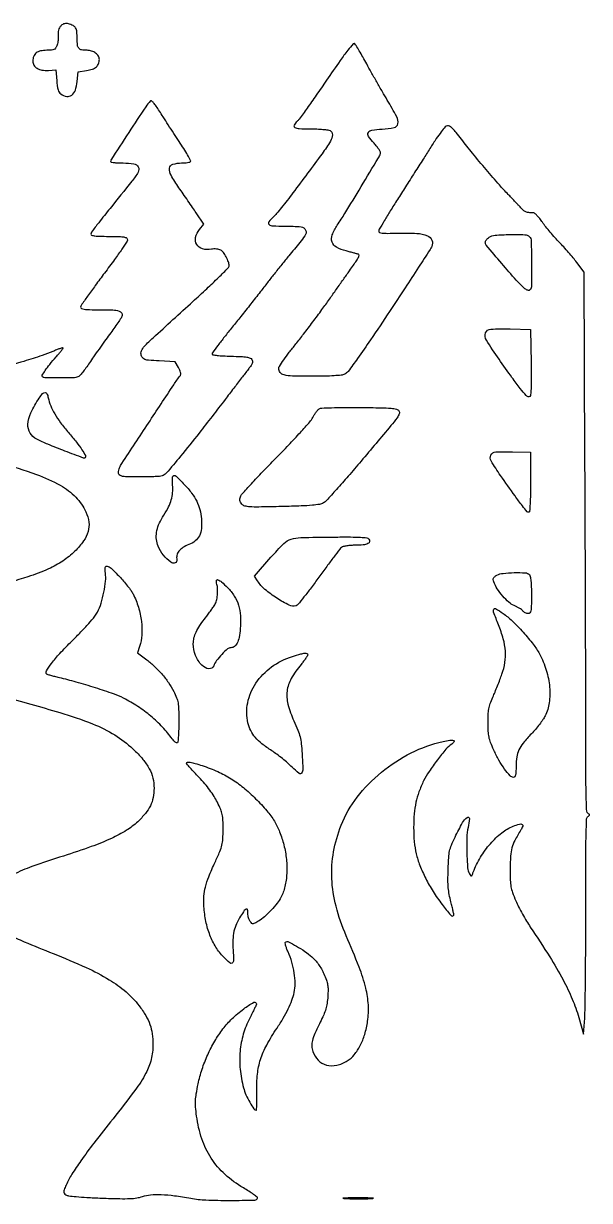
# Model space of a CAD drawing. Extents: x 136 to 895, y 129 to 819.
# Drawn here: x 564 to 895, y 129 to 819 of the extents above; entities that cross this region are included whole.
import ezdxf

# ---------------------------------------------------------------- set-up
doc = ezdxf.new("R2010")
doc.units = 0

msp = doc.modelspace()

# ---------------------------------------------------------------- linework, layer by layer
for points in [[(585.643756, 817.500899, 0.060682), (584.637205, 816.215114, 0.076585), (584.063394, 814.819555, 0.057963), (583.844696, 813.027411, 0.020482), (583.936186, 810.438396, -0.043884), (583.924977, 809.457797, -0.020227), (583.747219, 808.192672, -0.019854), (583.451503, 806.868668, -0.025975), (583.071628, 805.688396, -0.054433), (582.317285, 804.210987, -0.141403), (581.419075, 803.440488, -0.091965), (580.000823, 803.086411, -0.015312), (577.179738, 803, 0.051819), (573.540702, 802.621844, 0.112888), (571.006075, 801.453535, 0.136412), (569.522537, 799.473038, 0.093208), (569, 796.694312, 0.135414), (569.66626, 794.279343, 0.123574), (571.493799, 792.447731, 0.096093), (574.397537, 791.391035, 0.055517), (578.123824, 791.217663), (582.5, 791.5), (583.003861, 785.166566, 0.014639), (583.344328, 782.045692, 0.041826), (583.823754, 779.917184, 0.061953), (584.499377, 778.439717, 0.096998), (585.44499, 777.416566, 0.119451), (588.852653, 776.001486, 0.203897), (591.793178, 776.741246, 0.149427), (593.933584, 779.70542, 0.060058), (594.980372, 784.646444), (595.5, 790.482814), (600.476489, 791.190907, 0.04287), (603.919511, 791.986277, 0.099202), (606.224284, 793.276898, 0.124777), (607.538296, 795.139859, 0.091763), (608, 797.634426, 0.143084), (607.42929, 799.587914, 0.089719), (605.799422, 801.346474, 0.080429), (603.46054, 802.575703, 0.081021), (600.859281, 803, -0.038775), (597.592346, 803.253731, -0.181392), (595.977544, 804.16528, -0.151045), (595.194846, 806.025936, -0.024596), (595, 809.984544, 0.02528), (594.800631, 813.925169, 0.110435), (594.06855, 816.126334, 0.143294), (592.579667, 817.499773, 0.053685), (589.888162, 818.491934, 0.048285), (588.63289, 818.680891, 0.070692), (587.521712, 818.582593, 0.075299), (586.533679, 818.188307, 0.063933)], [(859.8, 693.8, -0.19334), (860.867309, 691.299527, -0.004273), (861.04036, 677.903366, -0.003599), (861.002056, 664.349061, -0.25726), (859.936987, 662.461056, -0.171059), (859.381152, 662.339829, -0.059451), (858.573597, 662.539903, -0.050626), (857.664913, 662.993272, -0.040299), (856.788401, 663.652039, -0.030444), (852.13499, 668.31044, -0.004814), (843.65904, 678.084959, -0.001446), (834.601465, 688.798306, -0.176539), (834, 690.448708, -0.115887), (834.155362, 691.110022, -0.044275), (834.652861, 691.921496, -0.040839), (835.372125, 692.741396, -0.039532), (836.222506, 693.443296, -0.135282), (839.705977, 694.68369, -0.014506), (848.352329, 695.065577, -0.012428), (857.08349, 694.980647, -0.18994)], [(860.77114, 619.75, -0.002216), (860.872861, 608.808203, -0.016279), (860.728053, 603.579918, -0.029598), (860.378572, 600.667429, -0.362819), (859.579867, 600, -0.213634), (857.935841, 600.736034, -0.01398), (854.493717, 604.814749, -0.012958), (849.633709, 611.246623, -0.003241), (842.042687, 622, -0.012516), (834.618209, 633.254047, -0.230319), (834.180516, 637.391221, -0.300842), (837.155322, 639.601474, -0.019438), (848.478941, 639.778941), (860.5, 639.5)], [(578.056201, 599.425235, 0.046228), (579.477139, 594.785613, 0.03429), (581.849954, 589.973862, 0.029035), (585.279219, 584.793456, 0.017261), (589.918871, 579.024389, -0.009676), (594.593439, 573.389107, -0.022553), (597.814426, 568.953131, -0.022729), (599.820597, 565.587142, -0.330676), (599.629925, 564.296591, -0.294791), (598.709089, 564.098343, -0.001067), (587.848407, 568.22881, -0.005643), (577.879118, 572.17419, -0.017851), (571.334825, 575.126764, -0.143732), (567.413781, 578.743384, -0.151426), (566.170929, 583.829046, -0.095881), (567.920127, 590.621088, -0.035266), (572.807275, 599.281983, -0.03089), (574.763966, 601.877358, -0.212032), (576.173061, 602.549637, -0.303409), (577.270585, 601.858672, -0.053791)], [(783.363952, 591.786035, -0.224534), (783.581557, 589.99163, -0.080748), (782.357706, 587.653451, -0.013767), (778.761878, 583.122975, -0.000322), (761.255603, 562.299203, -0.003343), (753.682185, 553.4235, -0.004819), (746.85479, 545.681694, -0.002608), (740.993887, 539.231539, -0.075244), (739.255603, 537.832158, -0.08967), (736.915375, 536.98126, -0.020609), (732.730498, 536.43984, -0.012887), (726.171253, 536.034783, -0.0028), (714.8345, 535.691129, -0.001665), (701.293039, 535.401626, -0.019614), (696.0275, 535.513149, -0.055021), (693.17155, 536.004365, -0.13964), (691.402108, 537.10817, -0.045027), (690.593602, 538.181543, -0.092), (690.211614, 539.160313, -0.092868), (690.208059, 540.204845, -0.046539), (690.567608, 541.480086, -0.09195), (691.530865, 543.046947, -0.00247), (697.007165, 549.050123, -0.005068), (703.571535, 556.031672, -0.003441), (711.180187, 563.852798, 0.004523), (718.868528, 571.790135, 0.006063), (725.685261, 579.132481, 0.004306), (731.256172, 585.388237, 0.061879), (732.923153, 587.849367, -0.021609), (733.84197, 589.473053, -0.021715), (734.896119, 591.008653, -0.022149), (735.929636, 592.26267, -0.076502), (736.742966, 592.926446, -0.120003), (738.239963, 593.37794, -0.005023), (743.843718, 593.624744, -0.007541), (751.074162, 593.761314, -0.003578), (760.391797, 593.730073, -0.001972), (773.078593, 593.546702, -0.016509), (778.805615, 593.252014, -0.034884), (781.993173, 592.756678, -0.198672)], [(860.5, 550.083333, -0.004394), (860.436115, 542.814547, -0.009683), (860.230994, 537.264674, -0.004666), (859.944625, 532.908233, -0.304534), (859.5, 532.342607, -0.306261), (858.488252, 532.634636, -0.010027), (855.718463, 536.092479, -0.009194), (851.410061, 541.916478, -0.001345), (842.920134, 553.913814, -0.017799), (837.401456, 562.382172, -0.25879), (837.279064, 565.829102, -0.268905), (840.125708, 567.671583, -0.018955), (849.981484, 567.781484), (860.5, 567.5)], [(657.744511, 548.676626, -0.028367), (662.033497, 543.59292, -0.046186), (664.990921, 538.788494, -0.050673), (666.833913, 533.865558, -0.044243), (667.756749, 528.44162, -0.04234), (667.730984, 522.75442, -0.092612), (666.557177, 518.575909, -0.110022), (664.123742, 515.552613, -0.077431), (660.320793, 513.37841, 0.049735), (656.8964, 511.663862, 0.086543), (654.548506, 509.536158, 0.108423), (653.387996, 507.108344, 0.119514), (653.408816, 504.507285, -0.398333), (652.392724, 502.700239, -0.235927), (649.752664, 503.134298, -0.070505), (645.497913, 507.236216, -0.067031), (642.463581, 512.426341, -0.070228), (641.429482, 516.394029, -0.066491), (641.504885, 520.570197, -0.0604), (642.716395, 524.92241, -0.043284), (645.044993, 529.409895, 0.019332), (648.01971, 534.527721, 0.041055), (649.8272, 538.734716, 0.048577), (650.740778, 542.696229, 0.040862), (650.947065, 547, -0.009356), (650.857752, 552.92555, -0.344014), (651.64332, 553.924674, -0.26304), (653.023704, 553.538777, -0.006561)], [(765.853762, 516.676206, -0.227385), (766.233718, 515.160114, -0.237266), (765.282644, 513.953524, -0.086538), (762.537619, 513.209429, -0.02302), (757.99113, 513, 0.016409), (755.282026, 512.911069, 0.021432), (752.817749, 512.642673, 0.021742), (750.819765, 512.248421, 0.10761), (749.795012, 511.75, 0.061819), (748.789142, 510.733671, 0.00196), (745.253348, 506.109727, 0.003776), (741.139871, 500.600466, 0.002607), (736.562928, 494.304389, -0.005161), (731.972912, 488.057673, -0.007707), (727.821202, 482.701972, -0.003818), (724.214255, 478.26416, -0.144326), (723.156186, 477.549571, -0.194811), (719.190462, 477.857415, -0.028012), (711.985116, 481.96651, -0.032254), (704.965983, 487.179248, -0.074625), (700.654993, 492.1088), (698.809987, 494.989909), (708.491591, 505.939752, -0.014371), (716.022552, 513.979328, -0.119423), (720.245863, 516.577923, -0.073), (725.878413, 517.533955, -0.003456), (745.127555, 517.831897, -0.002919), (755.071965, 517.859004, -0.013148), (760.881534, 517.68811, -0.016274), (764.602413, 517.358899, -0.191615)], [(619.703925, 494.729816, -0.013045), (622.157699, 492.037263, -0.011825), (624.551721, 489.132427, -0.011936), (626.570526, 486.430983, -0.036711), (627.752122, 484.479816, -0.045196), (630.847646, 476.747497, -0.041711), (632.606927, 468.374083, -0.043886), (632.895444, 460.363327, -0.072895), (631.573579, 453.748936), (630.234945, 449.997872), (635.070135, 446.448516, -0.029423), (639.968912, 442.388417, -0.026928), (644.512795, 437.665376, -0.027369), (648.444553, 432.573134, -0.033621), (651.509104, 427.408814, -0.022009), (653.223473, 423.614088, -0.053002), (654.057638, 420.65098, -0.036143), (654.41324, 416.968029, -0.005982), (654.499131, 409.833175, -0.00665), (654.439207, 405.302149, -0.00996), (654.25549, 401.349272, -0.005341), (654.000528, 398.046534, -0.176233), (653.668496, 397.335005, -0.292132), (653.195895, 397.23088, -0.0695), (652.450942, 397.628579, -0.050232), (651.573786, 398.412806, -0.02994), (650.691273, 399.50183, 0.033841), (645.003667, 406.409588, 0.029156), (638.160436, 412.862068, 0.028532), (630.44645, 418.613537, 0.028848), (622.155311, 423.426394, 0.033129), (616.346386, 425.896288, 0.006843), (605.797484, 429.416824, 0.00763), (594.379888, 432.863395, 0.012431), (584.581379, 435.39719, -0.004573), (581.896437, 436.046655, -0.00679), (579.558221, 436.668817, -0.003346), (577.592317, 437.234824, -0.125243), (577.196777, 437.46989, -0.341968), (576.954146, 439.379288, -0.029406), (579.881768, 443.738516, -0.025491), (584.78515, 449.546209, -0.010203), (592.049792, 457, 0.007569), (597.189329, 462.218069, 0.009759), (601.741384, 467.17187, 0.009257), (605.35424, 471.416833, 0.054588), (606.947, 473.860971, 0.043787), (609.0058, 479.001216, 0.024177), (610.648914, 485.570337, 0.023968), (611.619547, 492.043968, 0.062216), (611.509541, 496.75, -0.060604), (611.421864, 500.047351, -0.458026), (612.538857, 500.840244, -0.130807), (614.84205, 499.576467, -0.010922)], [(859.8, 495.8, -0.154505), (860.337578, 494.764406, -0.018141), (860.694444, 492.155556, -0.017348), (860.927779, 488.569501, -0.007571), (861, 483.8, -0.003681), (860.952216, 477.310036, -0.039371), (860.706538, 474.68804, -0.133659), (860.135903, 473.469207, -0.220258), (859.122445, 473, -0.070755), (858.307235, 473.115941, -0.0446), (857.409898, 473.465733, -0.043977), (856.570914, 473.978654, -0.060434), (855.929064, 474.585473, 0.062602), (855.169058, 475.297806, 0.020475), (853.888081, 476.150019, 0.020039), (852.374134, 476.98898, 0.021339), (850.828791, 477.685181, -0.088634), (847.786374, 479.581692, -0.032437), (844.237152, 483.229344, -0.032536), (841.028853, 487.522067, -0.053414), (838.976323, 491.562276, -0.045823), (838.60154, 492.907358, -0.155045), (838.716061, 493.800805, -0.131227), (839.344166, 494.552467, -0.029136), (840.780765, 495.444144, -0.098511), (844.38294, 496.561772, -0.021441), (850.906862, 496.964044, -0.017476), (857.419345, 496.858267, -0.185642)], [(683.044922, 488.240792, -0.054456), (687.030827, 483.27728, -0.066979), (689.526989, 477.891901, -0.061294), (690.647419, 471.658162, -0.036792), (690.510772, 464.128961, -0.023283), (689.794103, 458.978309, -0.06955), (688.665047, 455.612876, -0.117125), (687.067916, 453.700258, -0.161856), (684.961375, 453, 0.183301), (683.039898, 452.271091, 0.022015), (679.722912, 449.060004, 0.026793), (676.628085, 445.415547, 0.071905), (674.980124, 442.447723, -0.340642), (672.060958, 440.654562, -0.18084), (668.04518, 442.662182, -0.092938), (664.342489, 448.51533, -0.093501), (663.021962, 455.29966, -0.060022), (663.412738, 458.709043, -0.052105), (664.606728, 462.104523, -0.038618), (666.826624, 465.986609, -0.015024), (670.456622, 471, 0.005542), (672.165832, 473.268748, 0.005827), (673.795528, 475.537494, 0.005599), (675.156256, 477.526175, 0.025886), (675.869202, 478.723383, 0.072011), (676.753807, 481.211653, 0.033039), (677.207134, 484.632611, 0.033051), (677.2058, 488.101498, 0.068419), (676.660404, 490.75, -0.142406), (676.56743, 492.385041, -0.458367), (677.41008, 492.829221, -0.087518), (679.569258, 491.508208, -0.015438)], [(844.418996, 473.055732, -0.041691), (849.719696, 468.71665, -0.017327), (856.14414, 462.049235, -0.017271), (862.06898, 454.981412, -0.043702), (865.717029, 449.361544, -0.047183), (869.707195, 439.767117, -0.052398), (871.652152, 429.926348, -0.057045), (871.435456, 420.722541, -0.083842), (869.012268, 413.020184, -0.032598), (867.740271, 410.884958, -0.012522), (865.711652, 408.087885, -0.012336), (863.352268, 405.153452, -0.014856), (860.988224, 402.520184, 0.018963), (856.218519, 397.118715, 0.060819), (853.656702, 393.068246, 0.073481), (852.403731, 388.956205, 0.037285), (852, 383.54966, -0.009711), (851.936485, 380.279632, -0.044169), (851.695301, 378.392608, -0.095153), (851.254591, 377.364982, -0.248941), (850.56695, 377, -0.2146), (848.538675, 377.912562, -0.024694), (845.333083, 381.910513, -0.027395), (841.969827, 387.138201, -0.023142), (838.987528, 393, -0.014016), (837.126096, 397.448132, -0.039778), (836.169266, 400.668786, -0.039001), (835.724644, 404.035352, -0.013058), (835.589408, 409, -0.012729), (835.705362, 413.763661, -0.03412), (836.104602, 417.131146, -0.037674), (836.931154, 420.219175, -0.018629), (838.415452, 424, 0.005674), (839.68126, 426.993881, 0.003214), (841.149758, 430.646875, 0.003208), (842.582827, 434.348428, 0.005275), (843.741878, 437.5, 0.047189), (845.470132, 444.338023, 0.055893), (845.747063, 450.994634, 0.049889), (844.523183, 458.133567, 0.028091), (841.707947, 466.470775, -0.005499), (838.891779, 473.713892, -0.189826), (838.919406, 475.511607, -0.458946), (840.030428, 475.879424, -0.015453)], [(730, 448.929406, -0.138624), (729.819482, 448.290812, -0.011007), (728.856773, 446.798724, -0.014258), (727.598873, 445.049814, -0.010432), (726.108165, 443.179406, 0.043878), (720.344938, 434.864095, 0.098325), (717.921125, 427.607182, 0.09649), (718.431834, 419.886829, 0.041184), (721.905619, 410.090315, -0.011111), (724.237947, 404.587074, -0.03327), (725.492013, 400.700581, -0.034081), (726.203636, 396.733032, -0.012123), (726.693499, 390.990086, -0.005986), (727.145279, 381.753815, -0.170692), (726.447313, 379.507221, -0.431454), (724.921018, 379.328139, -0.02189), (720.81749, 383.087272, 0.017604), (718.345836, 385.390754, 0.009811), (715.185617, 388.027649, 0.009777), (711.880209, 390.57289, 0.015614), (708.949336, 392.601395, -0.023572), (703.233309, 396.693566, -0.049011), (699.287793, 400.491971, -0.059808), (696.664455, 404.435747, -0.058079), (695.017518, 408.926978, -0.111052), (694.849182, 420.739356, -0.095864), (699.667771, 432.197286, -0.089058), (708.817371, 441.692103, -0.08011), (721.02873, 447.839636, -0.005518), (725.940411, 449.334658, -0.040911), (728.333222, 449.826331, -0.132586), (729.522018, 449.655465, -0.299614)], [(668.281545, 383.912349, -0.02494), (677.324656, 380.365638, -0.032921), (685.13598, 376.204668, -0.032948), (692.328591, 371.057369, -0.025045), (699.50799, 364.540065, -0.018718), (706.109265, 357.399725, -0.040496), (710.498562, 351.351908, -0.045027), (713.571364, 345.100696, -0.029129), (716.021852, 337.41456, -0.036385), (717.537316, 328.973939, -0.040273), (717.739627, 320.687666, -0.043225), (716.646952, 313.071161, -0.060922), (714.293569, 306.635641, -0.050876), (712.13719, 303.300388, -0.020544), (708.572688, 299.209005, -0.020674), (704.633927, 295.376801, -0.044221), (701.238387, 292.838314, -0.009589), (698.983831, 291.503983, -0.11314), (698.014453, 291.214817, -0.208705), (697.276211, 291.481729, -0.045279), (696.359649, 292.522828, -0.056627), (695.838192, 293.437303, -0.030433), (695.399397, 294.661157, -0.029884), (695.099523, 295.979481, -0.041), (695, 297.19113, 0.049692), (694.783333, 299.36584, 0.450604), (694.052977, 299.789344, 0.156649), (692.868586, 298.922142, 0.01319), (690.697178, 295.759331, 0.039054), (688.269056, 291.284839, 0.050616), (686.810395, 286.853143, 0.045884), (686.185655, 281.886235, 0.02516), (686.289305, 275.75, -0.011538), (686.553086, 269.775746, -0.249025), (685.785496, 268.253617, -0.348385), (684.332699, 268.333408, -0.017993), (680.699102, 271.796101, -0.055892), (676.229347, 277.533638, -0.045203), (672.762524, 284.534231, -0.042041), (670.405545, 292.566167, -0.035181), (669.244166, 301.375963, -0.031454), (669.257218, 307.454974, -0.045246), (670.09007, 312.768932, -0.035054), (672.048503, 318.759337, -0.011398), (675.752581, 327.308587, 0.007725), (678.569225, 333.680887, 0.039971), (679.783106, 337.33357, 0.046633), (680.3113, 340.882531, 0.012901), (680.47343, 346.521027, 0.010627), (680.374562, 351.920702, 0.042231), (679.964937, 355.207872, 0.046977), (679.03, 358.206123, 0.015329), (677.109593, 362.42895, 0.025984), (675.187386, 365.870055, 0.018407), (672.695694, 369.526337, 0.017134), (669.725839, 373.280616, 0.014766), (666.359593, 377.019045, -0.003872), (663.538687, 380.017807, -0.006049), (661.16188, 382.6471, -0.002094), (659.158059, 384.937693, -0.180557), (659, 385.361122, -0.392562), (659.530473, 385.932656, -0.057395), (661.261107, 385.863085, -0.032563), (664.077515, 385.233441, -0.009712)], [(751.797482, 130.255245, 0.006295), (755.533582, 130.150299, 0.003909), (759.920193, 130.116635, 0.003921), (764.250287, 130.151213, 0.00707), (767.797482, 130.257546, 0.058571), (768.55133, 130.380065, 0.852078), (768.537385, 130.496971, 0.008418), (765.242314, 130.575527, 0.001786), (759.5, 130.59521, 0.001734), (753.766482, 130.574501, 0.009257), (750.637385, 130.494396, 0.898123), (750.630083, 130.378893, 0.032437)]]:
    msp.add_lwpolyline(points, format="xyb", close=True)
for points in [[(554.840575, 285.267664, 0.029206), (564.024955, 280.730832, 0.005834), (580.949855, 273.798464, -0.01199), (600.262529, 265.609016, -0.030272), (613.757444, 258.487684, -0.040857), (623.597608, 251.346804, -0.052987), (631.235329, 243.238052, -0.027398), (635.160762, 237.436183, -0.049276), (637.614264, 232.245912, -0.051669), (638.934198, 226.848933, -0.033564), (639.38059, 220.437357, -0.060829), (638.338753, 211.731259, -0.063413), (635.234312, 203.661932, -0.03709), (628.831462, 193.629982, -0.007625), (615.992306, 177, 0.003916), (604.82067, 162.749713, 0.010572), (597.183855, 152.404557, 0.014632), (591.914204, 144.457075, 0.033674), (588.546457, 138.126691, 0.008654), (587.384472, 135.410865, 0.087831), (587.127457, 134.215398, 0.181887), (587.407828, 133.378567, 0.064163), (588.340428, 132.493023, 0.125236), (589.892941, 131.868971, 0.009711), (594.380846, 131.356935, 0.010451), (600.599977, 130.900393, 0.003968), (609.293971, 130.51377, 0.003039), (620.003227, 130.187811, 0.015825), (625.911008, 130.230929, 0.028751), (629.896429, 130.616447, 0.044355), (633.254757, 131.447435, -0.062617), (637.965269, 132.432497, -0.029628), (644.180593, 132.56826, -0.023757), (651.939335, 131.907919, -0.012492), (661.5, 130.390592, 0.036278), (670.330845, 129.416605, 0.010031), (684.293154, 129.175535, 0.003276), (699.074663, 129.313716, 0.330578), (700.620859, 130.5, 0.305628), (700.433815, 131.073243, 0.009071), (698.308234, 132.66919, 0.015188), (695.607685, 134.499009, 0.009533), (692.347599, 136.48022, -0.052674), (681.597454, 144.355581, -0.064095), (673.51269, 153.852113, -0.063182), (668.014612, 165.203294, -0.049188), (664.931502, 178.577668, -0.011853), (664.374176, 183.888199, -0.032326), (664.312886, 187.664, -0.030071), (664.737988, 191.565845, -0.009138), (665.843797, 197.41277, -0.028261), (668.136514, 205.972725, -0.026312), (671.425395, 214.431719, -0.026473), (675.560015, 222.444649, -0.029595), (680.381932, 229.670263, -0.040534), (685.731911, 235.664553, -0.030213), (692.510372, 241.382123, -0.032302), (698.414626, 245.214348, -0.573203), (700, 244.28581, -0.109026), (699.890164, 243.788085, -0.002405), (698.835115, 241.542358, -0.005351), (697.554071, 238.921986, -0.003577), (696.034435, 235.949304, 0.049629), (692.275282, 226.552475, 0.048422), (690.402128, 216.520919, 0.046783), (690.461753, 205.998029, 0.040627), (692.441132, 195.143526, 0.037165), (693.862052, 191.073356, 0.024526), (696.059733, 186.628862, 0.017189), (698.406953, 182.736392, 0.252951), (699.764188, 181.997962, 0.398897), (700.052628, 182.270107, 0.004284), (700.191818, 185.243448, 0.010402), (700.253931, 188.811103, 0.006236), (700.186681, 193.049287, -0.033215), (700.571943, 203.164768, -0.05124), (702.368048, 211.723096, -0.047438), (705.989849, 220.193461, -0.02403), (712.027867, 230.110308, 0.015354), (715.709593, 235.927599, 0.021212), (718.623323, 241.375443, 0.023846), (720.763917, 246.423949, 0.035536), (722.099727, 251.029408, 0.05647), (722.612278, 256.219275, 0.034039), (722.102575, 262.388632, 0.032661), (720.698004, 268.796553, 0.036404), (718.505939, 274.73065, -0.01714), (717.643803, 276.814081, -0.028844), (717.083993, 278.621219, -0.029197), (716.821716, 280.027753, -0.293844), (717.067104, 280.541472, -0.258163), (718.70565, 280.620644, -0.014472), (723.374161, 278.154724, -0.022049), (728.297186, 275.075184, -0.029686), (732.441488, 271.84259, -0.033804), (734.391169, 269.877364, -0.024675), (736.288418, 267.455394, -0.023784), (738.016478, 264.745117, -0.024558), (739.459379, 261.911166, -0.016812), (740.95521, 258.253574, -0.045606), (741.684023, 255.551359, -0.044363), (741.921368, 252.719714, -0.01522), (741.775232, 248.602946, -0.021183), (741.343648, 244.632696, -0.034398), (740.605452, 241.32235, -0.030751), (739.356139, 237.896201, -0.013327), (737.298328, 233.5, 0.010586), (734.195885, 226.965645, 0.044188), (732.770016, 222.853699, 0.071634), (732.439672, 219.640445, 0.069662), (733.022429, 216.43204, 0.114719), (736.115094, 211.356101, 0.132768), (740.98362, 208.496033, 0.121629), (746.977457, 208.345638, 0.087268), (753.197349, 210.910201, 0.08035), (757.294904, 214.544318, 0.052724), (760.75692, 219.833533, 0.046604), (763.409324, 226.453694, 0.035747), (765.083892, 234.068373, 0.050797), (765.504126, 243.723509, 0.046731), (764.005044, 253.54891, 0.031566), (760.089914, 265.859721, 0.009299), (752.562634, 284.191761, -0.037916), (746.586507, 301.502341, -0.05284), (744.12253, 317.691429, -0.055824), (745.157553, 333.333362, -0.04982), (749.61448, 349, -0.070749), (758.941619, 365.366669, -0.055894), (773.157722, 380.000558, -0.054949), (790.549442, 391.355777, -0.062694), (809.256159, 398.044808, -0.016946), (813.299876, 398.798596, -0.110338), (815.350976, 398.65606, -0.504412), (815.640693, 397.855639, -0.093453), (814.346751, 396.53032, 0.063869), (810.971916, 393.457586, 0.01332), (805.93993, 387.209648, 0.01474), (801.082644, 380.433093, 0.032976), (797.900273, 374.957709, 0.027038), (795.136255, 368.5369, 0.035248), (793.356609, 362.393641, 0.032777), (792.375151, 355.718002, 0.01921), (792.035622, 347.644345, 0.0231), (792.388602, 339.358845, 0.035869), (793.531261, 332.299561, 0.035735), (795.675049, 325.457113, 0.022708), (799.084728, 317.831485, 0.024232), (803.411388, 310.174493, 0.020999), (808.657071, 302.584986, 0.012956), (813.735413, 296.210194, 0.439873), (815.468269, 296.134935, 0.246626), (815.583074, 296.503722, 0.004302), (815.173904, 298.626581, 0.009771), (814.617251, 301.132845, 0.00622), (813.876477, 304.027436, -0.018679), (812.885152, 308.346276, -0.025491), (812.338657, 312.301462, -0.021174), (812.140122, 316.811693, -0.008447), (812.234466, 323, -0.007121), (812.562363, 330.064824, -0.037321), (813.08644, 333.916683, -0.046544), (814.131676, 337.261788, -0.014982), (816.280894, 342, -0.011636), (820.694271, 350.49656, -0.108365), (823.39709, 353.589226, -0.631408), (824.651761, 352.920465, -0.043743), (823.950879, 347.67111, 0.047386), (823.201846, 341.732213, 0.015192), (823.198489, 332.831861, 0.011885), (823.669602, 324.079291, 0.108592), (824.767871, 320.450348, 0.024252), (825.457568, 319.347102, 0.367375), (825.862319, 319.239666, 0.186627), (826.250056, 319.649989, 0.008335), (826.970641, 321.5, -0.047071), (831.14589, 330.169372, -0.043319), (836.971053, 338.16742, -0.045653), (843.65383, 344.563565, -0.07701), (850.377153, 348.399934, -0.018646), (853.981212, 349.624439, -0.190726), (855.521976, 349.49053, -0.384311), (855.915214, 348.486698, -0.04774), (854.790749, 346.193301, 0.016967), (851.306328, 340.069899, 0.053695), (849.575818, 335.688001, 0.051634), (848.783192, 330.947141, 0.01483), (848.53866, 323.5, 0.007696), (848.62076, 316.784413, 0.036877), (849.007931, 312.976839, 0.044003), (849.922453, 309.58018, 0.014013), (851.862061, 304.709582, 0.015554), (853.517345, 301.176196, 0.008621), (855.743641, 296.966438, 0.008591), (858.147561, 292.776426, 0.013698), (860.360143, 289.289678, -0.007558), (871.719825, 271.864918, -0.01774), (879.535752, 258.43731, -0.023153), (884.956309, 247.081809, -0.031002), (888.729974, 236.313973), (891.5, 226.5), (892.192443, 236, 0.014529), (892.462785, 242.181687, 0.00116), (892.664407, 258.533537, 0.001569), (892.798469, 278.044633, 0.001203), (892.826761, 299.369487, -0.00086), (892.845316, 328.337679, -0.005379), (893.039674, 343.151903, -0.003728), (893.339786, 352.726832, -0.244541), (894.134318, 354.119487, 0.032611), (894.814449, 354.623625, 0.215807), (894.991166, 354.996441, 0.222694), (894.825172, 355.367454, 0.034705), (894.16488, 355.861624, -0.243394), (893.401413, 357.194458, -0.004012), (893.095394, 366.019545, -0.005779), (892.891651, 379.530191, -0.000999), (892.852678, 405.111624, 0.000709), (892.828402, 430.841424, 0.000193), (892.716691, 471.527227, 0.000195), (892.55419, 517.68757, 0.000202), (892.357559, 563.257658), (891.839522, 673.015315), (887.521728, 678.757658, 0.011348), (885.449433, 681.387239, 0.005909), (882.753271, 684.575687, 0.005872), (879.907228, 687.784877, 0.008917), (877.351967, 690.5, -0.011015), (874.819522, 693.213607, -0.007417), (872.044015, 696.416594, -0.007472), (869.44963, 699.597167, -0.01468), (867.5, 702.216066, 0.017025), (865.858531, 704.399567, 0.023658), (864.234375, 706.229178, 0.021475), (862.799538, 707.578153, 0.193802), (862, 707.850911, -0.033842), (859.519538, 707.88456, -0.083346), (857.75923, 708.329415, -0.079756), (856.194936, 709.338744, -0.029099), (854.334766, 711.21751, 0.005982), (852.95892, 712.741957, 0.002729), (851.127004, 714.701974, 0.002702), (849.174185, 716.746381, 0.003716), (847.395461, 718.561309, -0.015933), (842.237975, 724.0876, -0.004411), (834.499113, 733.087445, -0.004656), (826.494513, 742.745169, -0.008028), (820.038279, 750.949715, 0.008542), (816.927606, 754.894375, 0.030687), (814.75194, 757.247765, 0.049456), (813.101324, 758.540577, 0.181587), (811.824289, 758.807887, 0.176071), (810.564187, 758.117057, 0.016055), (808.252834, 755.30876, 0.016142), (805.317626, 751.234016, 0.006528), (801.569791, 745.5, -0.000151), (797.640795, 739.318092, -0.000072), (792.565876, 731.341042, -0.000071), (787.250806, 722.991757, -0.0001), (782.51282, 715.554611, 0.003359), (778.36618, 708.951094, 0.005079), (774.853966, 703.142494, 0.002111), (771.926568, 698.140015, 0.114263), (771.606324, 697.09625, 0.319136), (772.081113, 696.317798, 0.075414), (773.640611, 695.911713, 0.02861), (776.721059, 695.766853, 0.003845), (783.208137, 695.883007, -0.019069), (793.948747, 695.748323, -0.082935), (800.144559, 694.387754, -0.206408), (802.731563, 691.783332, -0.202007), (802.643827, 688.082818, -0.037779), (801.646783, 686.248492, -0.000549), (794.916323, 675.851232, -0.001506), (787.054129, 663.814394, -0.000993), (777.943655, 650.01754, -0.002049), (766.771941, 633.320905, -0.006768), (759.218302, 622.451343, -0.005348), (753.691391, 614.895669, -0.125915), (751.646602, 613.24875, -0.07832), (749.608875, 612.682145, -0.01254), (745.480181, 612.310357, -0.011284), (739.860439, 612.073277, -0.004899), (732.381518, 612, -0.005807), (721.036307, 612.131775, -0.05353), (716.166135, 612.769413, -0.163747), (713.887257, 614.203738, -0.176179), (713.023918, 616.678571, -0.145206), (713.386212, 617.843466, -0.005539), (715.980828, 621.627882, -0.009536), (719.219825, 626.059545, -0.006532), (723.056406, 630.969538, 0.005273), (727.590175, 636.741758, 0.002965), (732.979477, 643.840943, 0.002958), (738.336305, 651.073696, 0.004832), (742.782487, 657.276673, -0.000323), (746.815785, 663.012147, -0.000313), (750.898737, 668.802562, -0.000309), (754.497153, 673.892359, -0.001157), (756.766403, 677.082225, 0.011206), (758.586149, 679.752243, 0.034359), (759.648922, 681.66508, 0.058174), (760.074679, 682.940335, 0.379051), (759.766403, 683.480466, 0.014878), (758.969662, 683.724989, 0.001611), (757.112506, 684.228596, 0.001976), (754.896509, 684.81248, 0.001592), (752.510214, 685.423061, -0.060625), (746.840362, 687.611852, -0.190004), (744.239066, 690.664439, -0.178953), (744.338278, 694.80735, -0.052988), (747.33779, 700.513348, 0.010615), (751.789876, 707.480291, 0.00127), (761.26284, 723.111003, 0.00044), (771.421221, 740.002792, 0.043564), (772.638846, 742.50123, 0.20803), (772.604122, 743.293466, 0.026129), (771.752286, 744.829813, 0.027176), (770.48511, 746.631935, 0.019385), (768.884458, 748.509522, -0.034176), (765.611032, 752.587524, -0.288039), (765.504837, 754.83728, -0.233064), (767.565179, 756.244167, -0.024344), (773.562705, 756.800438, 0.040648), (780.574553, 757.68193, 0.30581), (782.78729, 759.959647, 0.167768), (782.145804, 764.063237, 0.013118), (776.619982, 773.855917, -0.003439), (773.766142, 778.692242, -0.002079), (770.449288, 784.457676, -0.002083), (767.202847, 790.210979, -0.003657), (764.57254, 795, 0.003783), (762.31298, 799.111542, 0.005176), (760.212473, 802.776519, 0.003437), (758.399935, 805.816443, 0.059088), (757.688269, 806.728575, 0.432431), (756.569609, 806.699368, 0.016067), (753.561564, 803.100911, 0.013247), (749.012541, 796.960957, 0.002477), (741.031231, 785.44851, -0.001916), (734.984663, 776.705848, -0.002818), (729.599161, 769.074462, -0.00132), (724.961675, 762.617128, -0.052492), (723.79552, 761.314948, 0.080409), (722.079283, 759.169736, 0.416374), (722.450391, 757.853417, 0.116605), (724.980281, 757.140277, 0.010649), (731.565741, 757, -0.009952), (735.370212, 756.924267, -0.012492), (738.889735, 756.695915, -0.010698), (741.80944, 756.369989, -0.08995), (743.065741, 755.964816, -0.290243), (744.439255, 753.53467, -0.122121), (743.30572, 749.784941, -0.024998), (738.415044, 742.426373, -0.001287), (721.375779, 719.5, -0.004666), (718.003216, 715.073273, -0.005199), (714.666603, 710.868479, -0.004819), (711.752128, 707.343088, -0.027106), (710.078184, 705.562909, 0.034581), (707.223142, 702.434323, 0.408146), (707.378991, 700.947508, 0.165228), (709.519745, 700.132317, 0.009087), (716.8, 700, -0.020607), (726.182574, 699.613138, -0.284396), (728.800403, 697.677939, -0.259016), (728.370656, 694.30789, -0.017817), (722.192976, 686.5, 0.004932), (718.954448, 682.616815, 0.002194), (714.758631, 677.437466, 0.002171), (710.36472, 671.915729, 0.002934), (706.443079, 666.882862, -0.002222), (702.182469, 661.398884, -0.00107), (696.675467, 654.406154, -0.001061), (690.901506, 647.138381, -0.00152), (685.75, 640.72239, 0.00332), (681.246272, 635.071645, 0.005183), (677.451563, 630.140732, 0.001694), (674.239194, 625.84556, 0.161064), (674, 625.122279, 0.36478), (674.401747, 624.644883, 0.01301), (676.953054, 624.270624, 0.016564), (680.443616, 623.967903, 0.007004), (685.143347, 623.782751, -0.005479), (691.011279, 623.569491, -0.027183), (694.295231, 623.23456, -0.050527), (696.275208, 622.714287, -0.16424), (697.313295, 621.868801, -0.086078), (697.688003, 620.957197, -0.108245), (697.690377, 620.046437, -0.08063), (697.288502, 619.02235, -0.030095), (696.419947, 617.73918, 0.000392), (695.131445, 616.059732, 0.000024), (691.270753, 611.018995, 0.000035), (686.673011, 605.014453, 0.000026), (681.586872, 598.370378, -0.002401), (666.406819, 578.734471, -0.006658), (655.483053, 565.121262, -0.004042), (647.136549, 555.164069, -0.151917), (644.680669, 553.612156, -0.049647), (643.277708, 553.38169, -0.004794), (639.826665, 553.195097, -0.006056), (635.69825, 553.061628, -0.004749), (631.218615, 553.013655, -0.009517), (623.237051, 553.155928, -0.10122), (620.096079, 553.91995, -0.29958), (619.103347, 555.545367, -0.098737), (619.775237, 558.406045, -0.038525), (621.174555, 560.940077, -0.000203), (636.734932, 584.589185, -0.000487), (651.515429, 606.985606, -0.01456), (655.415527, 612.525247, 0.149763), (655.682026, 613.266278, 0.068284), (655.590218, 614.301613, 0.050331), (655.154033, 615.594519, 0.025421), (654.36391, 617.124192), (652.396765, 620.5), (642.968771, 621, -0.004517), (636.859739, 621.37935, -0.05979), (634.645716, 621.806271, -0.155453), (633.440458, 622.66374, -0.076897), (632.546508, 624.337689, -0.185663), (632.623765, 626.900862, -0.092173), (634.435885, 629.660105, -0.016376), (639.434908, 634.537848, -0.000415), (662.775212, 655.829978, 0.003498), (670.91125, 663.344476, 0.00554), (677.765219, 669.908341, 0.001652), (683.605342, 675.664579, 0.199934), (684, 676.612097, 0.084576), (683.595164, 678.988307, 0.036934), (682.312268, 681.929253, 0.036401), (680.655398, 684.584148, 0.112646), (679.070644, 685.962193, 0.067917), (678.019902, 686.35263, 0.032798), (676.598956, 686.574036, 0.031552), (675.050016, 686.614188, 0.037086), (673.591283, 686.451147, -0.113898), (668.423465, 686.66508, -0.191832), (665.009723, 689.245453, -0.195828), (664.346037, 693.418459, -0.118162), (666.621192, 697.961659), (669.242384, 701.076769), (664.690624, 707.788385, 0.000946), (662.550898, 710.93062, 0.000479), (659.846084, 714.878463, 0.000476), (657.046446, 718.948004, 0.000711), (654.590408, 722.5, -0.022538), (649.980922, 729.830704, -0.156967), (649.13058, 733.923298, -0.300252), (651.038414, 736.235315, -0.074515), (656.140983, 737, 0.016924), (657.995749, 737.062797, 0.023567), (659.645709, 737.253072, 0.021326), (660.954518, 737.524633, 0.194912), (661.414415, 737.861521, 0.269649), (661.431618, 738.50312, 0.004678), (659.663888, 741.668461, 0.010434), (657.444058, 745.375551, 0.006587), (654.707479, 749.611521, -0.001607), (651.621574, 754.285427, -0.001296), (648.33481, 759.326969, -0.001309), (645.324109, 763.998071, -0.003365), (643.17923, 767.395182, 0.011457), (641.276299, 770.303739, 0.030675), (639.75189, 772.253373, 0.043506), (638.581864, 773.362989, 0.381362), (637.92573, 773.32573, 0.049996), (635.116178, 769.890155, 0.001599), (625.227366, 754.874814, 0.00039), (614.672669, 738.708712, 0.2894), (614.659039, 737.75, 0.222577), (615.109292, 737.452693, 0.010446), (616.963368, 737.220312, 0.01556), (619.242647, 737.054373, 0.01039), (621.859017, 737, -0.038481), (628.222984, 736.509487, -0.244871), (630.751125, 734.650101, -0.249258), (630.651005, 731.54145, -0.039638), (627.092425, 726.339798, 0.000726), (614.231378, 710.363103, 0.004397), (607.649113, 702.012511, 0.00331), (603.475251, 696.5461, 0.15736), (603.026471, 695.25, 0.343921), (603.480678, 694.641635, 0.03676), (605.329225, 694.279432, 0.02405), (608.379392, 694.059714, 0.005955), (613.393011, 694, -0.005521), (618.862586, 693.939606, -0.029058), (621.855132, 693.69914, -0.057016), (623.592721, 693.251401, -0.212695), (624.372378, 692.471982, -0.237278), (624.251179, 691.258325, -0.006153), (621.181466, 686.550154, -0.010215), (616.944797, 680.495027, -0.004227), (610.979367, 672.472737, 0.003652), (605.621473, 665.284733, 0.005638), (601.106439, 658.986585, 0.002075), (597.318913, 653.527362, 0.151747), (597, 652.500754, 0.301395), (597.515186, 651.723723, 0.067054), (599.132387, 651.283203, 0.02862), (602.194381, 651.053697, 0.004397), (608.3, 651, -0.009715), (615.823598, 650.853808, -0.063131), (619.552813, 650.233029, -0.195212), (621.088925, 648.999398, -0.221386), (621.225502, 647.128145, -0.055424), (620.700489, 646.103787, -0.003623), (618.839878, 643.334518, -0.005228), (616.558801, 640.065962, -0.003877), (613.97235, 636.5, 0.002985), (611.05921, 632.498666, 0.00202), (607.784652, 627.904962, 0.002035), (604.656343, 623.44025, 0.004063), (602.225002, 619.878593, -0.010184), (600.147419, 616.913746, -0.013545), (598.13318, 614.311325, -0.010816), (596.364707, 612.242965, -0.119403), (595.474512, 611.628593, -0.086557), (592.776308, 611.099246, -0.005363), (584.589895, 611.014794, -0.003034), (576.041019, 611.070175, -0.195654), (574.696212, 611.637122, -0.337287), (574.559387, 612.646072, -0.020844), (576.262403, 615.377565, -0.021787), (578.926421, 618.935156, -0.009729), (582.721989, 623.388965, 0.007576), (584.35655, 625.290354, 0.012486), (585.672605, 626.951655, 0.00611), (586.705523, 628.360134, 0.366713), (586.681417, 628.651916, 0.282157), (586.364746, 628.727863, 0.005941), (584.772821, 628.188782, 0.011956), (582.882135, 627.47214, 0.007543), (580.709241, 626.550117, -0.024476), (574.478681, 624.151803, -0.005666), (563.765913, 620.753588, -0.004675), (549.170357, 616.453837, -0.001976)], [(549.445198, 561.503627, -0.01426), (571.199159, 554.509443, -0.045065), (585.103553, 548.138287, -0.068317), (594.1742, 541.154256, -0.087852), (600.132659, 532.5, -0.074835), (601.822728, 526.585233, -0.101322), (601.418248, 521.056076, -0.086737), (598.754866, 515.514452, -0.042265), (593.649749, 509.521138, -0.048447), (586.572386, 503.751452, -0.042427), (578.204602, 499.154674, -0.026186), (566.046862, 494.506506, -0.006255), (545.371321, 488.103918, 0.002456)], [(551, 424.499707, -0.005387), (584.755748, 415.038461, -0.024416), (604.066995, 408.361937, -0.041515), (617.034838, 401.861402, -0.053064), (627.63735, 393.739537, -0.02639), (633.471247, 387.580789, -0.053681), (637.221713, 382.078584, -0.064323), (639.295362, 376.611992, -0.05859), (640, 370.61938, -0.049), (639.463029, 365.153203, -0.064583), (637.866259, 360.411608, -0.058308), (634.96317, 355.885385, -0.031631), (630.450552, 351.041678, -0.051437), (623.879729, 345.997123, -0.029655), (615.083985, 341.275348, -0.022205), (603.249695, 336.424954, -0.009418), (587, 330.93631, 0.007897), (568.424645, 324.725018, 0.032481), (557.51831, 320.069752, 0.053392)]]:
    msp.add_lwpolyline(points, format="xyb")

doc.saveas('drawing.dxf')
